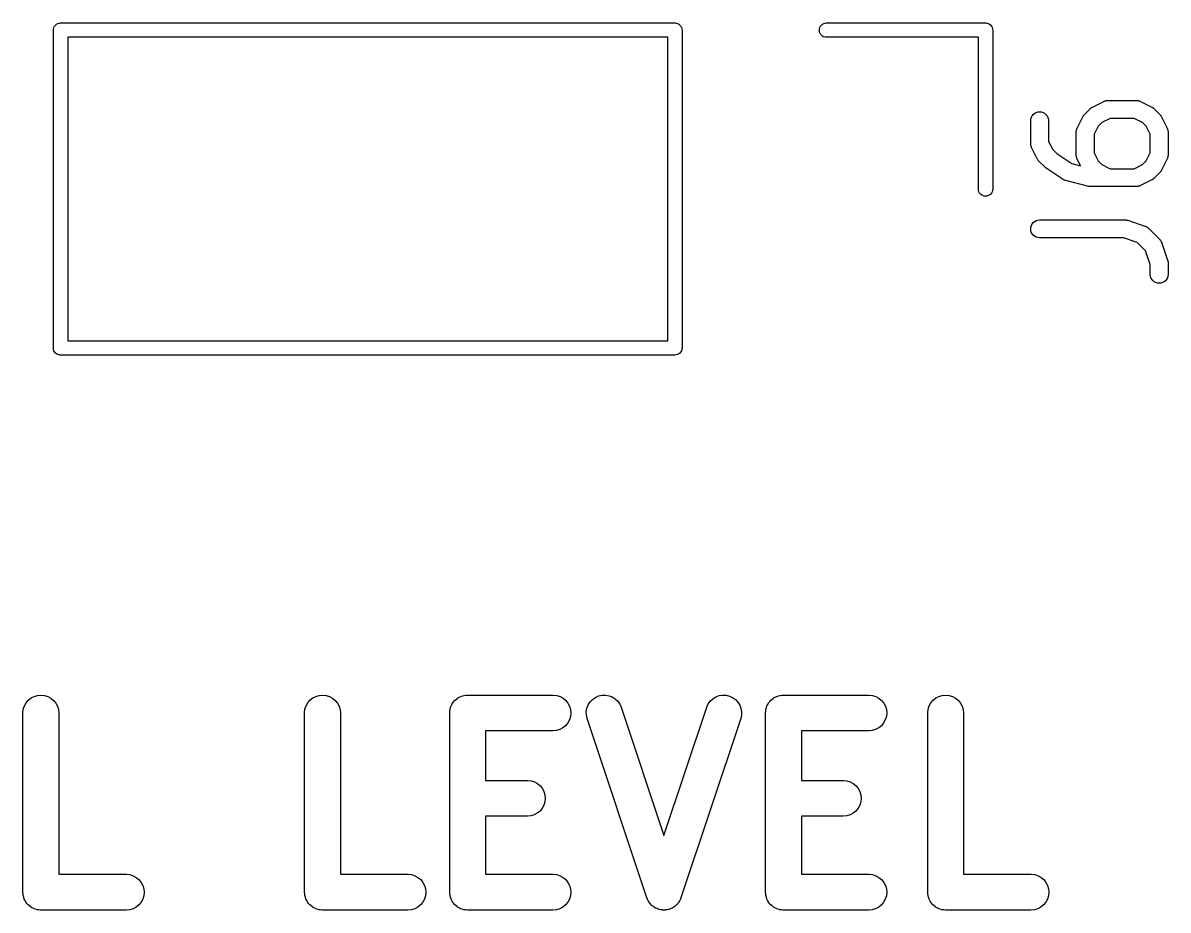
# Model space of a CAD drawing. Extents: x 0.26 to 6.88, y 0.69 to 3.68.
# Drawn here: x 0.3852 to 0.7625, y 2.6124 to 2.9047 of the extents above; entities that cross this region are included whole.
import ezdxf

# ---------------------------------------------------------------- set-up
doc = ezdxf.new("R2010")
doc.units = 0
doc.header["$MEASUREMENT"] = 0
doc.layers.add('BLACK', color=7, linetype='CONTINUOUS')

msp = doc.modelspace()

# ---------------------------------------------------------------- linework, layer by layer
at = {"layer": 'BLACK', "linetype": 'CONTINUOUS'}
for p, q in [((0.395264, 2.90236), (0.39531, 2.90283)), ((0.395276, 2.90225), (0.395264, 2.90236)), ((0.395276, 2.79775), (0.395276, 2.90225)), ((0.39531, 2.90283), (0.395445, 2.90327)), ((0.395445, 2.90327), (0.395664, 2.90368)), ((0.395664, 2.90368), (0.395959, 2.90404)), ((0.395959, 2.90404), (0.396319, 2.90434)), ((0.396319, 2.90434), (0.396729, 2.90456)), ((0.396729, 2.90456), (0.397175, 2.90469)), ((0.397175, 2.90469), (0.397522, 2.90472)), ((0.397522, 2.90472), (0.397638, 2.90474)), ((0.397638, 2.90474), (0.397754, 2.90472)), ((0.397754, 2.90472), (0.599884, 2.90472)), ((0.599884, 2.90472), (0.6, 2.90474)), ((0.6, 2.90474), (0.600116, 2.90472)), ((0.600116, 2.90472), (0.600116, 2.90472)), ((0.600116, 2.90472), (0.600463, 2.90469)), ((0.600463, 2.90469), (0.600908, 2.90456)), ((0.600908, 2.90456), (0.601319, 2.90434)), ((0.601319, 2.90434), (0.601678, 2.90404)), ((0.601678, 2.90404), (0.601974, 2.90368)), ((0.601974, 2.90368), (0.602193, 2.90327)), ((0.602193, 2.90327), (0.602328, 2.90283)), ((0.602328, 2.90283), (0.602374, 2.90236)), ((0.602374, 2.90236), (0.602362, 2.90225)), ((0.602362, 2.90225), (0.602362, 2.79775)), ((0.647626, 2.90236), (0.647672, 2.90283)), ((0.647672, 2.9019), (0.647626, 2.90236)), ((0.647672, 2.90283), (0.647807, 2.90327)), ((0.647807, 2.90145), (0.647672, 2.9019)), ((0.647807, 2.90327), (0.648026, 2.90368)), ((0.648026, 2.90104), (0.647807, 2.90145)), ((0.648026, 2.90368), (0.648322, 2.90404)), ((0.648322, 2.90404), (0.648681, 2.90434)), ((0.648681, 2.90434), (0.649092, 2.90456)), ((0.649092, 2.90456), (0.649537, 2.90469)), ((0.649537, 2.90469), (0.649884, 2.90472)), ((0.649884, 2.90472), (0.702246, 2.90472)), ((0.702246, 2.90472), (0.702362, 2.90474)), ((0.702362, 2.90474), (0.702478, 2.90472)), ((0.702478, 2.90472), (0.702478, 2.90472)), ((0.702478, 2.90472), (0.702825, 2.90469)), ((0.702825, 2.90469), (0.703271, 2.90456)), ((0.703271, 2.90456), (0.703681, 2.90434)), ((0.703681, 2.90434), (0.704041, 2.90404)), ((0.704041, 2.90404), (0.704336, 2.90368)), ((0.704336, 2.90368), (0.704555, 2.90327)), ((0.704555, 2.90327), (0.70469, 2.90283)), ((0.70469, 2.90283), (0.704736, 2.90236)), ((0.704736, 2.90236), (0.704724, 2.90225)), ((0.704724, 2.90225), (0.704724, 2.84988)), ((0.4, 2.9), (0.4, 2.8)), ((0.597638, 2.9), (0.4, 2.9)), ((0.597638, 2.8), (0.597638, 2.9)), ((0.648322, 2.90068), (0.648026, 2.90104)), ((0.648681, 2.90039), (0.648322, 2.90068)), ((0.649092, 2.90017), (0.648681, 2.90039)), ((0.649537, 2.90003), (0.649092, 2.90017)), ((0.649884, 2.9), (0.649537, 2.90003)), ((0.7, 2.9), (0.649884, 2.9)), ((0.7, 2.84988), (0.7, 2.9)), ((0.7376, 2.87701), (0.741349, 2.87889)), ((0.741349, 2.87889), (0.741386, 2.87891)), ((0.741386, 2.87891), (0.741468, 2.87894)), ((0.741468, 2.87894), (0.741544, 2.87898)), ((0.741544, 2.87898), (0.741738, 2.87904)), ((0.741738, 2.87904), (0.741927, 2.8791)), ((0.741927, 2.8791), (0.742013, 2.87912)), ((0.742013, 2.87912), (0.742096, 2.87914)), ((0.742096, 2.87914), (0.742297, 2.87916)), ((0.742297, 2.87916), (0.742496, 2.87919)), ((0.742496, 2.87919), (0.742583, 2.87919)), ((0.742583, 2.87919), (0.74267, 2.8792)), ((0.74267, 2.8792), (0.752043, 2.8792)), ((0.752043, 2.8792), (0.752085, 2.8792)), ((0.752085, 2.8792), (0.752171, 2.87919)), ((0.752171, 2.87919), (0.752258, 2.87919)), ((0.752258, 2.87919), (0.752457, 2.87916)), ((0.752457, 2.87916), (0.752657, 2.87913)), ((0.752657, 2.87913), (0.75274, 2.87911)), ((0.75274, 2.87911), (0.752826, 2.87909)), ((0.752826, 2.87909), (0.753015, 2.87902)), ((0.753015, 2.87902), (0.753207, 2.87896)), ((0.753207, 2.87896), (0.753283, 2.87892)), ((0.753283, 2.87892), (0.753364, 2.87889)), ((0.753364, 2.87889), (0.757114, 2.87701)), ((0.718106, 2.87461), (0.718556, 2.87497)), ((0.718556, 2.87497), (0.719066, 2.87523)), ((0.719066, 2.87523), (0.719619, 2.8754)), ((0.719619, 2.8754), (0.720193, 2.87545)), ((0.720193, 2.87545), (0.720766, 2.87539)), ((0.720766, 2.87539), (0.721317, 2.87522)), ((0.721317, 2.87522), (0.721824, 2.87495)), ((0.721824, 2.87495), (0.722268, 2.87458)), ((0.734957, 2.87459), (0.736832, 2.87646)), ((0.736832, 2.87646), (0.736862, 2.87649)), ((0.736862, 2.87649), (0.736991, 2.87659)), ((0.736991, 2.87659), (0.737112, 2.87671)), ((0.737112, 2.87671), (0.737216, 2.87677)), ((0.737216, 2.87677), (0.737312, 2.87685)), ((0.737312, 2.87685), (0.737459, 2.87692)), ((0.737459, 2.87692), (0.7376, 2.87701)), ((0.757114, 2.87701), (0.75715, 2.87699)), ((0.75715, 2.87699), (0.75729, 2.8769)), ((0.75729, 2.8769), (0.757436, 2.87683)), ((0.757436, 2.87683), (0.757531, 2.87675)), ((0.757531, 2.87675), (0.757634, 2.87668)), ((0.757634, 2.87668), (0.757753, 2.87657)), ((0.757753, 2.87657), (0.757881, 2.87646)), ((0.757881, 2.87646), (0.759756, 2.87459)), ((0.71722, 2.87254), (0.717284, 2.87311)), ((0.71722, 2.8725), (0.71722, 2.87254)), ((0.71722, 2.865), (0.71722, 2.8725)), ((0.717284, 2.87311), (0.717458, 2.87366)), ((0.717458, 2.87366), (0.717736, 2.87417)), ((0.717736, 2.87417), (0.718106, 2.87461)), ((0.722268, 2.87458), (0.722632, 2.87413)), ((0.722632, 2.87413), (0.722902, 2.87362)), ((0.722902, 2.87362), (0.723069, 2.87307)), ((0.723069, 2.87307), (0.723125, 2.8725)), ((0.723125, 2.8725), (0.723125, 2.8657)), ((0.73253, 2.87007), (0.734404, 2.87382)), ((0.734404, 2.87382), (0.734423, 2.87385)), ((0.734423, 2.87385), (0.734513, 2.87399)), ((0.734513, 2.87399), (0.734592, 2.87414)), ((0.734592, 2.87414), (0.73467, 2.87423)), ((0.73467, 2.87423), (0.734737, 2.87434)), ((0.734737, 2.87434), (0.734852, 2.87446)), ((0.734852, 2.87446), (0.734957, 2.87459)), ((0.740669, 2.87195), (0.739472, 2.87075)), ((0.743367, 2.87329), (0.740669, 2.87195)), ((0.751346, 2.87329), (0.743367, 2.87329)), ((0.754044, 2.87195), (0.751346, 2.87329)), ((0.755241, 2.87075), (0.754044, 2.87195)), ((0.759756, 2.87459), (0.759785, 2.87456)), ((0.759785, 2.87456), (0.759888, 2.87443)), ((0.759888, 2.87443), (0.760002, 2.87431)), ((0.760002, 2.87431), (0.760068, 2.8742)), ((0.760068, 2.8742), (0.760144, 2.87411)), ((0.760144, 2.87411), (0.76022, 2.87396)), ((0.76022, 2.87396), (0.760309, 2.87382)), ((0.760309, 2.87382), (0.762184, 2.87007)), ((0.732218, 2.86879), (0.732228, 2.86888)), ((0.732218, 2.86875), (0.732218, 2.86879)), ((0.732218, 2.86125), (0.732218, 2.86875)), ((0.732226, 2.86896), (0.73226, 2.86916)), ((0.732228, 2.86888), (0.732226, 2.86896)), ((0.73226, 2.86916), (0.732282, 2.86936)), ((0.732282, 2.86936), (0.732309, 2.86944)), ((0.732309, 2.86944), (0.732323, 2.86953)), ((0.732323, 2.86953), (0.732396, 2.86972)), ((0.732396, 2.86972), (0.732457, 2.86991)), ((0.732457, 2.86991), (0.732498, 2.86999)), ((0.732498, 2.86999), (0.73253, 2.87007)), ((0.739472, 2.87075), (0.738123, 2.86805)), ((0.738123, 2.86805), (0.738123, 2.86195)), ((0.75659, 2.86805), (0.755241, 2.87075)), ((0.75659, 2.86195), (0.75659, 2.86805)), ((0.762184, 2.87007), (0.762202, 2.87003)), ((0.762202, 2.87003), (0.762232, 2.86995)), ((0.762232, 2.86995), (0.762272, 2.86987)), ((0.762272, 2.86987), (0.762331, 2.86968)), ((0.762331, 2.86968), (0.7624, 2.86949)), ((0.7624, 2.86949), (0.762414, 2.8694)), ((0.762414, 2.8694), (0.762439, 2.86932)), ((0.762439, 2.86932), (0.762459, 2.86912)), ((0.762459, 2.86912), (0.76249, 2.86892)), ((0.76249, 2.86892), (0.762487, 2.86883)), ((0.762487, 2.86883), (0.762495, 2.86875)), ((0.762495, 2.86875), (0.762495, 2.86125)), ((0.717228, 2.86491), (0.71722, 2.865)), ((0.717225, 2.86482), (0.717228, 2.86491)), ((0.717256, 2.86463), (0.717225, 2.86482)), ((0.717276, 2.86442), (0.717256, 2.86463)), ((0.717301, 2.86434), (0.717276, 2.86442)), ((0.717315, 2.86426), (0.717301, 2.86434)), ((0.717384, 2.86407), (0.717315, 2.86426)), ((0.717442, 2.86387), (0.717384, 2.86407)), ((0.717483, 2.8638), (0.717442, 2.86387)), ((0.717513, 2.86371), (0.717483, 2.8638)), ((0.717531, 2.86368), (0.717513, 2.86371)), ((0.719406, 2.85993), (0.717531, 2.86368)), ((0.723125, 2.8657), (0.724474, 2.863)), ((0.719495, 2.85979), (0.719406, 2.85993)), ((0.724474, 2.863), (0.725803, 2.86167)), ((0.725803, 2.86167), (0.730759, 2.85836)), ((0.732226, 2.86116), (0.732218, 2.86125)), ((0.732223, 2.86108), (0.732226, 2.86116)), ((0.732254, 2.86088), (0.732223, 2.86108)), ((0.732274, 2.86068), (0.732254, 2.86088)), ((0.732299, 2.86059), (0.732274, 2.86068)), ((0.732313, 2.86051), (0.732299, 2.86059)), ((0.732382, 2.86032), (0.732313, 2.86051)), ((0.732441, 2.86012), (0.732382, 2.86032)), ((0.732481, 2.86005), (0.732441, 2.86012)), ((0.732511, 2.85997), (0.732481, 2.86005)), ((0.73253, 2.85993), (0.732511, 2.85997)), ((0.733676, 2.85764), (0.73253, 2.85993)), ((0.738123, 2.86195), (0.739472, 2.85925)), ((0.755241, 2.85925), (0.75659, 2.86195)), ((0.762184, 2.85993), (0.760309, 2.85618)), ((0.762215, 2.86001), (0.762184, 2.85993)), ((0.762256, 2.86009), (0.762215, 2.86001)), ((0.762317, 2.86028), (0.762256, 2.86009)), ((0.76239, 2.86047), (0.762317, 2.86028)), ((0.762405, 2.86055), (0.76239, 2.86047)), ((0.762431, 2.86063), (0.762405, 2.86055)), ((0.762453, 2.86084), (0.762431, 2.86063)), ((0.762487, 2.86103), (0.762453, 2.86084)), ((0.762495, 2.86121), (0.762485, 2.86112)), ((0.762485, 2.86112), (0.762487, 2.86103)), ((0.762495, 2.86125), (0.762495, 2.86121)), ((0.719571, 2.85964), (0.719495, 2.85979)), ((0.719648, 2.85954), (0.719571, 2.85964)), ((0.719713, 2.85944), (0.719648, 2.85954)), ((0.719827, 2.85932), (0.719713, 2.85944)), ((0.71993, 2.85919), (0.719827, 2.85932)), ((0.719959, 2.85916), (0.71993, 2.85919)), ((0.721834, 2.85729), (0.719959, 2.85916)), ((0.722042, 2.85712), (0.721834, 2.85729)), ((0.72225, 2.85694), (0.722042, 2.85712)), ((0.722279, 2.85692), (0.72225, 2.85694)), ((0.72228, 2.85692), (0.722279, 2.85692)), ((0.722279, 2.85692), (0.722279, 2.85692)), ((0.722284, 2.85692), (0.72228, 2.85692)), ((0.727908, 2.85317), (0.722284, 2.85692)), ((0.730759, 2.85836), (0.733676, 2.85764)), ((0.739472, 2.85925), (0.740669, 2.85805)), ((0.740669, 2.85805), (0.743367, 2.8567)), ((0.743367, 2.8567), (0.751346, 2.8567)), ((0.751346, 2.8567), (0.754044, 2.85805)), ((0.754044, 2.85805), (0.755241, 2.85925)), ((0.76029, 2.85614), (0.7602, 2.856)), ((0.760309, 2.85618), (0.76029, 2.85614)), ((0.728082, 2.85307), (0.727908, 2.85317)), ((0.72825, 2.85297), (0.728082, 2.85307)), ((0.728336, 2.85294), (0.72825, 2.85297)), ((0.728417, 2.8529), (0.728336, 2.85294)), ((0.728606, 2.85284), (0.728417, 2.8529)), ((0.72879, 2.85277), (0.728606, 2.85284)), ((0.72883, 2.85276), (0.72879, 2.85277)), ((0.736329, 2.85088), (0.72883, 2.85276)), ((0.757114, 2.85298), (0.753364, 2.85111)), ((0.757254, 2.85307), (0.757114, 2.85298)), ((0.757401, 2.85315), (0.757254, 2.85307)), ((0.757497, 2.85322), (0.757401, 2.85315)), ((0.757601, 2.85329), (0.757497, 2.85322)), ((0.757722, 2.8534), (0.757601, 2.85329)), ((0.757852, 2.85351), (0.757722, 2.8534)), ((0.757881, 2.85354), (0.757852, 2.85351)), ((0.759756, 2.85541), (0.757881, 2.85354)), ((0.759861, 2.85554), (0.759756, 2.85541)), ((0.759977, 2.85566), (0.759861, 2.85554)), ((0.760043, 2.85576), (0.759977, 2.85566)), ((0.760121, 2.85586), (0.760043, 2.85576)), ((0.7602, 2.856), (0.760121, 2.85586)), ((0.700034, 2.84954), (0.7, 2.84988)), ((0.700169, 2.84909), (0.700034, 2.84954)), ((0.700389, 2.84868), (0.700169, 2.84909)), ((0.700684, 2.84832), (0.700389, 2.84868)), ((0.704336, 2.84868), (0.704041, 2.84832)), ((0.704555, 2.84909), (0.704336, 2.84868)), ((0.70469, 2.84954), (0.704555, 2.84909)), ((0.704724, 2.84988), (0.70469, 2.84954)), ((0.736381, 2.85088), (0.736329, 2.85088)), ((0.736431, 2.85086), (0.736381, 2.85088)), ((0.736665, 2.85084), (0.736431, 2.85086)), ((0.736899, 2.8508), (0.736665, 2.85084)), ((0.736952, 2.8508), (0.736899, 2.8508)), ((0.737004, 2.8508), (0.736952, 2.8508)), ((0.737045, 2.8508), (0.737004, 2.8508)), ((0.752043, 2.8508), (0.737045, 2.8508)), ((0.75213, 2.85081), (0.752043, 2.8508)), ((0.752217, 2.8508), (0.75213, 2.85081)), ((0.752416, 2.85083), (0.752217, 2.8508)), ((0.752617, 2.85085), (0.752416, 2.85083)), ((0.7527, 2.85088), (0.752617, 2.85085)), ((0.752786, 2.85089), (0.7527, 2.85088)), ((0.752975, 2.85096), (0.752786, 2.85089)), ((0.753169, 2.85102), (0.752975, 2.85096)), ((0.753245, 2.85106), (0.753169, 2.85102)), ((0.753327, 2.85109), (0.753245, 2.85106)), ((0.753364, 2.85111), (0.753327, 2.85109)), ((0.701044, 2.84803), (0.700684, 2.84832)), ((0.701454, 2.84781), (0.701044, 2.84803)), ((0.701899, 2.84767), (0.701454, 2.84781)), ((0.702362, 2.84763), (0.701899, 2.84767)), ((0.702825, 2.84767), (0.702362, 2.84763)), ((0.703271, 2.84781), (0.702825, 2.84767)), ((0.703681, 2.84803), (0.703271, 2.84781)), ((0.704041, 2.84832), (0.703681, 2.84803)), ((0.71722, 2.8369), (0.71728, 2.83747)), ((0.71728, 2.83747), (0.71745, 2.83802)), ((0.71745, 2.83802), (0.717724, 2.83853)), ((0.717724, 2.83853), (0.718092, 2.83897)), ((0.718092, 2.83897), (0.718538, 2.83934)), ((0.718538, 2.83934), (0.719047, 2.83961)), ((0.719047, 2.83961), (0.719599, 2.83977)), ((0.719599, 2.83977), (0.720172, 2.83983)), ((0.720172, 2.83983), (0.748294, 2.83983)), ((0.748294, 2.83983), (0.748335, 2.83983)), ((0.748335, 2.83983), (0.7485, 2.83981)), ((0.7485, 2.83981), (0.748666, 2.83981)), ((0.748666, 2.83981), (0.748786, 2.83978)), ((0.748786, 2.83978), (0.748908, 2.83976)), ((0.748908, 2.83976), (0.749066, 2.83971)), ((0.749066, 2.83971), (0.749228, 2.83968)), ((0.749228, 2.83968), (0.754852, 2.8378)), ((0.754852, 2.8378), (0.754891, 2.83779)), ((0.754891, 2.83779), (0.75497, 2.83775)), ((0.75497, 2.83775), (0.755053, 2.83773)), ((0.755053, 2.83773), (0.755231, 2.83763)), ((0.755231, 2.83763), (0.755414, 2.83755)), ((0.755414, 2.83755), (0.755484, 2.8375)), ((0.755484, 2.8375), (0.755561, 2.83746)), ((0.755561, 2.83746), (0.755717, 2.83733)), ((0.755717, 2.83733), (0.75588, 2.83721)), ((0.75588, 2.83721), (0.755939, 2.83715)), ((0.717272, 2.83632), (0.71722, 2.8369)), ((0.717435, 2.83577), (0.717272, 2.83632)), ((0.717702, 2.83526), (0.717435, 2.83577)), ((0.718063, 2.83481), (0.717702, 2.83526)), ((0.718504, 2.83444), (0.718063, 2.83481)), ((0.719009, 2.83416), (0.718504, 2.83444)), ((0.719559, 2.83399), (0.719009, 2.83416)), ((0.720131, 2.83392), (0.719559, 2.83399)), ((0.720172, 2.83392), (0.720131, 2.83392)), ((0.747815, 2.83392), (0.720172, 2.83392)), ((0.752323, 2.83242), (0.747815, 2.83392)), ((0.755939, 2.83715), (0.756006, 2.83709)), ((0.756006, 2.83709), (0.759756, 2.83334)), ((0.755087, 2.82966), (0.752323, 2.83242)), ((0.75659, 2.82515), (0.755087, 2.82966)), ((0.759756, 2.83334), (0.759785, 2.83331)), ((0.759785, 2.83331), (0.759839, 2.83324)), ((0.759839, 2.83324), (0.759902, 2.83318)), ((0.759902, 2.83318), (0.760018, 2.83302)), ((0.760018, 2.83302), (0.760144, 2.83286)), ((0.760144, 2.83286), (0.760184, 2.83278)), ((0.760184, 2.83278), (0.760234, 2.83271)), ((0.760234, 2.83271), (0.760317, 2.83253)), ((0.760317, 2.83253), (0.760409, 2.83235)), ((0.760409, 2.83235), (0.760434, 2.83227)), ((0.760434, 2.83227), (0.760469, 2.83219)), ((0.760469, 2.83219), (0.762344, 2.82656)), ((0.762344, 2.82656), (0.762357, 2.82652)), ((0.762357, 2.82652), (0.762391, 2.82636)), ((0.762391, 2.82636), (0.762439, 2.8262)), ((0.762439, 2.8262), (0.762451, 2.82608)), ((0.762451, 2.82608), (0.762477, 2.82596)), ((0.762477, 2.82596), (0.762479, 2.82579)), ((0.75659, 2.82188), (0.75659, 2.82515)), ((0.762479, 2.82579), (0.762495, 2.82563)), ((0.762495, 2.82563), (0.762495, 2.82188)), ((0.756646, 2.8213), (0.75659, 2.82188)), ((0.756813, 2.82075), (0.756646, 2.8213)), ((0.757083, 2.82024), (0.756813, 2.82075)), ((0.757447, 2.8198), (0.757083, 2.82024)), ((0.757891, 2.81943), (0.757447, 2.8198)), ((0.758398, 2.81916), (0.757891, 2.81943)), ((0.758949, 2.81899), (0.758398, 2.81916)), ((0.759522, 2.81893), (0.758949, 2.81899)), ((0.760096, 2.81898), (0.759522, 2.81893)), ((0.760649, 2.81914), (0.760096, 2.81898)), ((0.761159, 2.81941), (0.760649, 2.81914)), ((0.761608, 2.81977), (0.761159, 2.81941)), ((0.761979, 2.82021), (0.761608, 2.81977)), ((0.762256, 2.82072), (0.761979, 2.82021)), ((0.762431, 2.82126), (0.762256, 2.82072)), ((0.762495, 2.82184), (0.762431, 2.82126)), ((0.762495, 2.82188), (0.762495, 2.82184)), ((0.4, 2.8), (0.597638, 2.8)), ((0.395264, 2.79764), (0.395276, 2.79775)), ((0.39531, 2.79717), (0.395264, 2.79764)), ((0.395445, 2.79673), (0.39531, 2.79717)), ((0.395664, 2.79632), (0.395445, 2.79673)), ((0.395959, 2.79596), (0.395664, 2.79632)), ((0.396319, 2.79566), (0.395959, 2.79596)), ((0.601678, 2.79596), (0.601319, 2.79566)), ((0.601974, 2.79632), (0.601678, 2.79596)), ((0.602193, 2.79673), (0.601974, 2.79632)), ((0.602328, 2.79717), (0.602193, 2.79673)), ((0.602362, 2.79752), (0.602328, 2.79717)), ((0.602362, 2.79775), (0.602374, 2.79764)), ((0.602374, 2.79764), (0.602362, 2.79752)), ((0.602362, 2.79752), (0.602362, 2.79752)), ((0.396729, 2.79544), (0.396319, 2.79566)), ((0.397175, 2.79531), (0.396729, 2.79544)), ((0.397522, 2.79528), (0.397175, 2.79531)), ((0.397638, 2.79526), (0.397522, 2.79528)), ((0.397522, 2.79528), (0.397522, 2.79528)), ((0.397754, 2.79528), (0.397638, 2.79526)), ((0.599884, 2.79528), (0.397754, 2.79528)), ((0.6, 2.79526), (0.599884, 2.79528)), ((0.600463, 2.79531), (0.6, 2.79526)), ((0.600908, 2.79544), (0.600463, 2.79531)), ((0.601319, 2.79566), (0.600908, 2.79544)), ((0.38788, 2.68228), (0.388901, 2.68282)), ((0.388901, 2.68282), (0.390007, 2.68314)), ((0.390007, 2.68314), (0.391155, 2.68325)), ((0.391155, 2.68325), (0.392301, 2.68312)), ((0.392301, 2.68312), (0.393402, 2.68278)), ((0.393402, 2.68278), (0.394416, 2.68224)), ((0.480681, 2.68228), (0.481702, 2.68282)), ((0.481702, 2.68282), (0.482808, 2.68314)), ((0.482808, 2.68314), (0.483956, 2.68325)), ((0.483956, 2.68325), (0.485102, 2.68312)), ((0.485102, 2.68312), (0.486203, 2.68278)), ((0.486203, 2.68278), (0.487217, 2.68224)), ((0.528487, 2.68228), (0.52898, 2.68254)), ((0.52898, 2.68254), (0.529471, 2.6828)), ((0.529471, 2.6828), (0.52949, 2.68281)), ((0.52949, 2.68281), (0.529509, 2.68282)), ((0.529509, 2.68282), (0.530043, 2.68297)), ((0.530043, 2.68297), (0.530574, 2.68313)), ((0.530574, 2.68313), (0.530595, 2.68313)), ((0.530595, 2.68313), (0.530614, 2.68314)), ((0.530614, 2.68314), (0.531168, 2.68319)), ((0.531168, 2.68319), (0.531721, 2.68325)), ((0.531721, 2.68325), (0.559843, 2.68325)), ((0.559843, 2.68325), (0.559925, 2.68324)), ((0.559925, 2.68324), (0.56107, 2.68312)), ((0.56107, 2.68312), (0.562169, 2.68277)), ((0.562169, 2.68277), (0.563179, 2.68221)), ((0.573831, 2.68249), (0.574887, 2.68296)), ((0.574887, 2.68296), (0.576013, 2.6832)), ((0.576013, 2.6832), (0.577165, 2.68323)), ((0.577165, 2.68323), (0.5783, 2.68303)), ((0.5783, 2.68303), (0.579375, 2.68261)), ((0.579375, 2.68261), (0.580348, 2.682)), ((0.612518, 2.68205), (0.6135, 2.68265)), ((0.6135, 2.68265), (0.61458, 2.68305)), ((0.61458, 2.68305), (0.615718, 2.68323)), ((0.615718, 2.68323), (0.61687, 2.68319)), ((0.61687, 2.68319), (0.617992, 2.68293)), ((0.617992, 2.68293), (0.619041, 2.68245)), ((0.632537, 2.68228), (0.63303, 2.68254)), ((0.63303, 2.68254), (0.63352, 2.6828)), ((0.63352, 2.6828), (0.63354, 2.68281)), ((0.63354, 2.68281), (0.633558, 2.68282)), ((0.633558, 2.68282), (0.634092, 2.68297)), ((0.634092, 2.68297), (0.634623, 2.68313)), ((0.634623, 2.68313), (0.634644, 2.68313)), ((0.634644, 2.68313), (0.634664, 2.68314)), ((0.634664, 2.68314), (0.635217, 2.68319)), ((0.635217, 2.68319), (0.635771, 2.68325)), ((0.635771, 2.68325), (0.663892, 2.68325)), ((0.663892, 2.68325), (0.663974, 2.68324)), ((0.663974, 2.68324), (0.66512, 2.68312)), ((0.66512, 2.68312), (0.666218, 2.68277)), ((0.666218, 2.68277), (0.667228, 2.68221)), ((0.685968, 2.68228), (0.686989, 2.68282)), ((0.686989, 2.68282), (0.688095, 2.68314)), ((0.688095, 2.68314), (0.689243, 2.68325)), ((0.689243, 2.68325), (0.690389, 2.68312)), ((0.690389, 2.68312), (0.69149, 2.68278)), ((0.69149, 2.68278), (0.692504, 2.68224)), ((0.385337, 2.67857), (0.385686, 2.67967)), ((0.385686, 2.67967), (0.386241, 2.68068)), ((0.386241, 2.68068), (0.386982, 2.68156)), ((0.386982, 2.68156), (0.38788, 2.68228)), ((0.394416, 2.68224), (0.395304, 2.6815)), ((0.395304, 2.6815), (0.396032, 2.68061)), ((0.396032, 2.68061), (0.396574, 2.67959)), ((0.396574, 2.67959), (0.396907, 2.67849)), ((0.478138, 2.67857), (0.478487, 2.67967)), ((0.478487, 2.67967), (0.479042, 2.68068)), ((0.479042, 2.68068), (0.479783, 2.68156)), ((0.479783, 2.68156), (0.480681, 2.68228)), ((0.487217, 2.68224), (0.488105, 2.6815)), ((0.488105, 2.6815), (0.488833, 2.68061)), ((0.488833, 2.68061), (0.489374, 2.67959)), ((0.489374, 2.67959), (0.489708, 2.67849)), ((0.525945, 2.67857), (0.526113, 2.6791)), ((0.526113, 2.6791), (0.526277, 2.67963)), ((0.526277, 2.67963), (0.526287, 2.67965)), ((0.526287, 2.67965), (0.526293, 2.67967)), ((0.526293, 2.67967), (0.52656, 2.68015)), ((0.52656, 2.68015), (0.526825, 2.68064)), ((0.526825, 2.68064), (0.526838, 2.68066)), ((0.526838, 2.68066), (0.526848, 2.68068)), ((0.526848, 2.68068), (0.527205, 2.6811)), ((0.527205, 2.6811), (0.52756, 2.68153)), ((0.52756, 2.68153), (0.527576, 2.68154)), ((0.527576, 2.68154), (0.527589, 2.68156)), ((0.527589, 2.68156), (0.528023, 2.68191)), ((0.528023, 2.68191), (0.528453, 2.68226)), ((0.528453, 2.68226), (0.528471, 2.68227)), ((0.528471, 2.68227), (0.528487, 2.68228)), ((0.563179, 2.68221), (0.564062, 2.68147)), ((0.564062, 2.68147), (0.564784, 2.68057)), ((0.564784, 2.68057), (0.565318, 2.67955)), ((0.565318, 2.67955), (0.565643, 2.67845)), ((0.57083, 2.67783), (0.571038, 2.67896)), ((0.571038, 2.67896), (0.571461, 2.68004)), ((0.571461, 2.68004), (0.572085, 2.68101)), ((0.572085, 2.68101), (0.572885, 2.68183)), ((0.572885, 2.68183), (0.573831, 2.68249)), ((0.580348, 2.682), (0.581183, 2.6812)), ((0.581183, 2.6812), (0.581848, 2.68026)), ((0.581848, 2.68026), (0.582318, 2.67921)), ((0.582318, 2.67921), (0.5964, 2.63696)), ((0.5964, 2.63696), (0.610483, 2.67921)), ((0.610483, 2.67921), (0.61051, 2.67929)), ((0.61051, 2.67929), (0.610994, 2.68033)), ((0.610994, 2.68033), (0.611672, 2.68126)), ((0.611672, 2.68126), (0.612518, 2.68205)), ((0.619041, 2.68245), (0.619978, 2.68178)), ((0.619978, 2.68178), (0.620767, 2.68094)), ((0.620767, 2.68094), (0.621377, 2.67996)), ((0.621377, 2.67996), (0.621785, 2.67888)), ((0.621785, 2.67888), (0.621977, 2.67775)), ((0.629994, 2.67857), (0.630162, 2.6791)), ((0.630162, 2.6791), (0.630326, 2.67963)), ((0.630326, 2.67963), (0.630336, 2.67965)), ((0.630336, 2.67965), (0.630343, 2.67967)), ((0.630343, 2.67967), (0.63061, 2.68015)), ((0.63061, 2.68015), (0.630875, 2.68064)), ((0.630875, 2.68064), (0.630888, 2.68066)), ((0.630888, 2.68066), (0.630898, 2.68068)), ((0.630898, 2.68068), (0.631255, 2.6811)), ((0.631255, 2.6811), (0.631609, 2.68153)), ((0.631609, 2.68153), (0.631625, 2.68154)), ((0.631625, 2.68154), (0.631639, 2.68156)), ((0.631639, 2.68156), (0.632072, 2.68191)), ((0.632072, 2.68191), (0.632502, 2.68226)), ((0.632502, 2.68226), (0.632521, 2.68227)), ((0.632521, 2.68227), (0.632537, 2.68228)), ((0.667228, 2.68221), (0.668111, 2.68147)), ((0.668111, 2.68147), (0.668834, 2.68057)), ((0.668834, 2.68057), (0.669368, 2.67955)), ((0.669368, 2.67955), (0.669693, 2.67845)), ((0.683425, 2.67857), (0.683773, 2.67967)), ((0.683773, 2.67967), (0.684329, 2.68068)), ((0.684329, 2.68068), (0.685069, 2.68156)), ((0.685069, 2.68156), (0.685968, 2.68228)), ((0.692504, 2.68224), (0.693392, 2.6815)), ((0.693392, 2.6815), (0.69412, 2.68061)), ((0.69412, 2.68061), (0.694661, 2.67959)), ((0.694661, 2.67959), (0.694994, 2.67849)), ((0.385208, 2.67734), (0.385209, 2.67742)), ((0.385208, 2.61828), (0.385208, 2.67734)), ((0.385209, 2.67742), (0.385337, 2.67857)), ((0.396907, 2.67849), (0.397019, 2.67734)), ((0.397019, 2.67734), (0.397019, 2.62419)), ((0.478009, 2.67734), (0.47801, 2.67742)), ((0.478009, 2.61828), (0.478009, 2.67734)), ((0.47801, 2.67742), (0.478138, 2.67857)), ((0.489708, 2.67849), (0.48982, 2.67734)), ((0.48982, 2.67734), (0.48982, 2.62419)), ((0.525816, 2.67742), (0.525878, 2.67797)), ((0.525816, 2.67738), (0.525816, 2.67742)), ((0.525816, 2.67734), (0.525816, 2.67738)), ((0.525816, 2.67738), (0.525816, 2.67738)), ((0.525816, 2.67738), (0.525816, 2.67738)), ((0.525816, 2.61828), (0.525816, 2.67734)), ((0.525878, 2.67797), (0.525936, 2.67853)), ((0.525936, 2.67853), (0.525942, 2.67855)), ((0.525942, 2.67855), (0.525945, 2.67857)), ((0.565287, 2.67505), (0.564738, 2.67404)), ((0.565627, 2.67615), (0.565287, 2.67505)), ((0.565748, 2.6773), (0.565627, 2.67615)), ((0.565643, 2.67845), (0.565748, 2.6773)), ((0.570847, 2.67668), (0.57083, 2.67783)), ((0.571087, 2.67555), (0.570847, 2.67668)), ((0.571113, 2.67547), (0.571087, 2.67555)), ((0.590798, 2.61642), (0.571113, 2.67547)), ((0.621688, 2.67547), (0.602003, 2.61642)), ((0.621944, 2.6766), (0.621688, 2.67547)), ((0.621977, 2.67775), (0.621944, 2.6766)), ((0.629865, 2.67738), (0.629866, 2.67742)), ((0.629865, 2.67734), (0.629865, 2.67738)), ((0.629865, 2.67738), (0.629865, 2.67738)), ((0.629865, 2.67738), (0.629865, 2.67738)), ((0.629865, 2.61828), (0.629865, 2.67734)), ((0.629866, 2.67742), (0.629928, 2.67797)), ((0.629928, 2.67797), (0.629986, 2.67853)), ((0.629986, 2.67853), (0.629992, 2.67855)), ((0.629992, 2.67855), (0.629994, 2.67857)), ((0.669336, 2.67505), (0.668788, 2.67404)), ((0.669677, 2.67615), (0.669336, 2.67505)), ((0.669797, 2.6773), (0.669677, 2.67615)), ((0.669693, 2.67845), (0.669797, 2.6773)), ((0.683296, 2.67742), (0.683425, 2.67857)), ((0.683296, 2.67734), (0.683296, 2.67742)), ((0.683296, 2.61828), (0.683296, 2.67734)), ((0.694994, 2.67849), (0.695107, 2.67734)), ((0.695107, 2.67734), (0.695107, 2.62419)), ((0.559843, 2.67143), (0.537627, 2.67143)), ((0.537627, 2.67143), (0.537627, 2.65512)), ((0.56099, 2.67155), (0.559843, 2.67143)), ((0.562093, 2.67188), (0.56099, 2.67155)), ((0.563111, 2.67242), (0.562093, 2.67188)), ((0.564004, 2.67315), (0.563111, 2.67242)), ((0.564738, 2.67404), (0.564004, 2.67315)), ((0.663892, 2.67143), (0.641676, 2.67143)), ((0.641676, 2.67143), (0.641676, 2.65512)), ((0.665039, 2.67155), (0.663892, 2.67143)), ((0.666142, 2.67188), (0.665039, 2.67155)), ((0.66716, 2.67242), (0.666142, 2.67188)), ((0.668053, 2.67315), (0.66716, 2.67242)), ((0.668788, 2.67404), (0.668053, 2.67315)), ((0.537627, 2.65512), (0.551406, 2.65512)), ((0.551406, 2.65512), (0.551489, 2.65512)), ((0.551489, 2.65512), (0.552634, 2.65499)), ((0.552634, 2.65499), (0.553732, 2.65465)), ((0.553732, 2.65465), (0.554742, 2.65409)), ((0.554742, 2.65409), (0.555625, 2.65335)), ((0.555625, 2.65335), (0.556348, 2.65245)), ((0.556348, 2.65245), (0.556882, 2.65143)), ((0.641676, 2.65512), (0.655456, 2.65512)), ((0.655456, 2.65512), (0.655538, 2.65512)), ((0.655538, 2.65512), (0.656683, 2.65499)), ((0.656683, 2.65499), (0.657782, 2.65465)), ((0.657782, 2.65465), (0.658792, 2.65409)), ((0.658792, 2.65409), (0.659675, 2.65335)), ((0.659675, 2.65335), (0.660397, 2.65245)), ((0.660397, 2.65245), (0.660931, 2.65143)), ((0.556882, 2.65143), (0.557207, 2.65032)), ((0.557311, 2.64918), (0.557191, 2.64803)), ((0.557207, 2.65032), (0.557311, 2.64918)), ((0.660931, 2.65143), (0.661256, 2.65032)), ((0.661361, 2.64918), (0.66124, 2.64803)), ((0.661256, 2.65032), (0.661361, 2.64918)), ((0.555567, 2.64503), (0.554674, 2.6443)), ((0.556302, 2.64592), (0.555567, 2.64503)), ((0.55685, 2.64693), (0.556302, 2.64592)), ((0.557191, 2.64803), (0.55685, 2.64693)), ((0.659617, 2.64503), (0.658724, 2.6443)), ((0.660351, 2.64592), (0.659617, 2.64503)), ((0.6609, 2.64693), (0.660351, 2.64592)), ((0.66124, 2.64803), (0.6609, 2.64693)), ((0.551406, 2.64331), (0.537627, 2.64331)), ((0.537627, 2.64331), (0.537627, 2.62419)), ((0.552553, 2.64343), (0.551406, 2.64331)), ((0.553656, 2.64376), (0.552553, 2.64343)), ((0.554674, 2.6443), (0.553656, 2.64376)), ((0.655456, 2.64331), (0.641676, 2.64331)), ((0.641676, 2.64331), (0.641676, 2.62419)), ((0.656603, 2.64343), (0.655456, 2.64331)), ((0.657706, 2.64376), (0.656603, 2.64343)), ((0.658724, 2.6443), (0.657706, 2.64376)), ((0.397019, 2.62419), (0.419235, 2.62419)), ((0.419235, 2.62419), (0.419318, 2.62419)), ((0.419318, 2.62419), (0.420463, 2.62406)), ((0.420463, 2.62406), (0.421561, 2.62371)), ((0.421561, 2.62371), (0.422571, 2.62316)), ((0.422571, 2.62316), (0.423454, 2.62242)), ((0.423454, 2.62242), (0.424177, 2.62152)), ((0.48982, 2.62419), (0.512036, 2.62419)), ((0.512036, 2.62419), (0.512118, 2.62419)), ((0.512118, 2.62419), (0.513264, 2.62406)), ((0.513264, 2.62406), (0.514362, 2.62371)), ((0.514362, 2.62371), (0.515372, 2.62316)), ((0.515372, 2.62316), (0.516255, 2.62242)), ((0.516255, 2.62242), (0.516978, 2.62152)), ((0.537627, 2.62419), (0.559843, 2.62419)), ((0.559843, 2.62419), (0.559925, 2.62419)), ((0.559925, 2.62419), (0.56107, 2.62406)), ((0.56107, 2.62406), (0.562169, 2.62371)), ((0.562169, 2.62371), (0.563179, 2.62316)), ((0.563179, 2.62316), (0.564062, 2.62242)), ((0.564062, 2.62242), (0.564784, 2.62152)), ((0.641676, 2.62419), (0.663892, 2.62419)), ((0.663892, 2.62419), (0.663974, 2.62419)), ((0.663974, 2.62419), (0.66512, 2.62406)), ((0.66512, 2.62406), (0.666218, 2.62371)), ((0.666218, 2.62371), (0.667228, 2.62316)), ((0.667228, 2.62316), (0.668111, 2.62242)), ((0.668111, 2.62242), (0.668834, 2.62152)), ((0.695107, 2.62419), (0.717323, 2.62419)), ((0.717323, 2.62419), (0.717405, 2.62419)), ((0.717405, 2.62419), (0.718551, 2.62406)), ((0.718551, 2.62406), (0.719649, 2.62371)), ((0.719649, 2.62371), (0.720659, 2.62316)), ((0.720659, 2.62316), (0.721542, 2.62242)), ((0.721542, 2.62242), (0.722264, 2.62152)), ((0.424177, 2.62152), (0.424711, 2.6205)), ((0.424711, 2.6205), (0.425036, 2.61939)), ((0.425036, 2.61939), (0.42514, 2.61824)), ((0.516978, 2.62152), (0.517511, 2.6205)), ((0.517511, 2.6205), (0.517837, 2.61939)), ((0.517837, 2.61939), (0.517941, 2.61824)), ((0.564784, 2.62152), (0.565318, 2.6205)), ((0.565318, 2.6205), (0.565643, 2.61939)), ((0.565643, 2.61939), (0.565748, 2.61824)), ((0.668834, 2.62152), (0.669368, 2.6205)), ((0.669368, 2.6205), (0.669693, 2.61939)), ((0.669693, 2.61939), (0.669797, 2.61824)), ((0.722264, 2.62152), (0.722798, 2.6205)), ((0.722798, 2.6205), (0.723124, 2.61939)), ((0.723124, 2.61939), (0.723228, 2.61824)), ((0.385262, 2.61773), (0.385208, 2.61828)), ((0.385313, 2.61718), (0.385262, 2.61773)), ((0.385319, 2.61716), (0.385313, 2.61718)), ((0.385321, 2.61714), (0.385319, 2.61716)), ((0.385481, 2.61661), (0.385321, 2.61714)), ((0.385638, 2.61607), (0.385481, 2.61661)), ((0.385648, 2.61605), (0.385638, 2.61607)), ((0.385654, 2.61603), (0.385648, 2.61605)), ((0.385914, 2.61554), (0.385654, 2.61603)), ((0.386172, 2.61505), (0.385914, 2.61554)), ((0.386185, 2.61503), (0.386172, 2.61505)), ((0.386195, 2.61502), (0.386185, 2.61503)), ((0.386546, 2.61459), (0.386195, 2.61502)), ((0.424131, 2.61498), (0.423396, 2.61409)), ((0.424679, 2.616), (0.424131, 2.61498)), ((0.42502, 2.6171), (0.424679, 2.616)), ((0.42514, 2.61824), (0.42502, 2.6171)), ((0.478063, 2.61773), (0.478009, 2.61828)), ((0.478114, 2.61718), (0.478063, 2.61773)), ((0.478119, 2.61716), (0.478114, 2.61718)), ((0.478121, 2.61714), (0.478119, 2.61716)), ((0.478282, 2.61661), (0.478121, 2.61714)), ((0.478439, 2.61607), (0.478282, 2.61661)), ((0.478449, 2.61605), (0.478439, 2.61607)), ((0.478455, 2.61603), (0.478449, 2.61605)), ((0.478715, 2.61554), (0.478455, 2.61603)), ((0.478973, 2.61505), (0.478715, 2.61554)), ((0.478986, 2.61503), (0.478973, 2.61505)), ((0.478996, 2.61502), (0.478986, 2.61503)), ((0.479347, 2.61459), (0.478996, 2.61502)), ((0.516932, 2.61498), (0.516197, 2.61409)), ((0.51748, 2.616), (0.516932, 2.61498)), ((0.517821, 2.6171), (0.51748, 2.616)), ((0.517941, 2.61824), (0.517821, 2.6171)), ((0.52587, 2.61773), (0.525816, 2.61828)), ((0.52592, 2.61718), (0.52587, 2.61773)), ((0.525926, 2.61716), (0.52592, 2.61718)), ((0.525928, 2.61714), (0.525926, 2.61716)), ((0.526088, 2.61661), (0.525928, 2.61714)), ((0.526246, 2.61607), (0.526088, 2.61661)), ((0.526255, 2.61605), (0.526246, 2.61607)), ((0.526261, 2.61603), (0.526255, 2.61605)), ((0.526522, 2.61554), (0.526261, 2.61603)), ((0.526779, 2.61505), (0.526522, 2.61554)), ((0.526792, 2.61503), (0.526779, 2.61505)), ((0.526802, 2.61502), (0.526792, 2.61503)), ((0.527153, 2.61459), (0.526802, 2.61502)), ((0.564738, 2.61498), (0.564004, 2.61409)), ((0.565287, 2.616), (0.564738, 2.61498)), ((0.565627, 2.6171), (0.565287, 2.616)), ((0.565748, 2.61824), (0.565627, 2.6171)), ((0.590964, 2.61604), (0.590798, 2.61642)), ((0.591109, 2.61566), (0.590964, 2.61604)), ((0.591199, 2.61552), (0.591109, 2.61566)), ((0.591267, 2.61536), (0.591199, 2.61552)), ((0.591503, 2.61503), (0.591267, 2.61536)), ((0.591719, 2.61468), (0.591503, 2.61503)), ((0.591835, 2.61456), (0.591719, 2.61468)), ((0.601031, 2.61462), (0.600913, 2.6145)), ((0.601252, 2.61496), (0.601031, 2.61462)), ((0.601492, 2.61529), (0.601252, 2.61496)), ((0.601563, 2.61545), (0.601492, 2.61529)), ((0.601655, 2.61559), (0.601563, 2.61545)), ((0.601805, 2.61597), (0.601655, 2.61559)), ((0.601976, 2.61634), (0.601805, 2.61597)), ((0.602003, 2.61642), (0.601976, 2.61634)), ((0.629919, 2.61773), (0.629865, 2.61828)), ((0.62997, 2.61718), (0.629919, 2.61773)), ((0.629975, 2.61716), (0.62997, 2.61718)), ((0.629977, 2.61714), (0.629975, 2.61716)), ((0.630138, 2.61661), (0.629977, 2.61714)), ((0.630295, 2.61607), (0.630138, 2.61661)), ((0.630305, 2.61605), (0.630295, 2.61607)), ((0.630311, 2.61603), (0.630305, 2.61605)), ((0.630571, 2.61554), (0.630311, 2.61603)), ((0.630829, 2.61505), (0.630571, 2.61554)), ((0.630842, 2.61503), (0.630829, 2.61505)), ((0.630852, 2.61502), (0.630842, 2.61503)), ((0.631203, 2.61459), (0.630852, 2.61502)), ((0.668788, 2.61498), (0.668053, 2.61409)), ((0.669336, 2.616), (0.668788, 2.61498)), ((0.669677, 2.6171), (0.669336, 2.616)), ((0.669797, 2.61824), (0.669677, 2.6171)), ((0.68335, 2.61773), (0.683296, 2.61828)), ((0.6834, 2.61718), (0.68335, 2.61773)), ((0.683406, 2.61716), (0.6834, 2.61718)), ((0.683408, 2.61714), (0.683406, 2.61716)), ((0.683569, 2.61661), (0.683408, 2.61714)), ((0.683726, 2.61607), (0.683569, 2.61661)), ((0.683735, 2.61605), (0.683726, 2.61607)), ((0.683741, 2.61603), (0.683735, 2.61605)), ((0.684002, 2.61554), (0.683741, 2.61603)), ((0.68426, 2.61505), (0.684002, 2.61554)), ((0.684273, 2.61503), (0.68426, 2.61505)), ((0.684283, 2.61502), (0.684273, 2.61503)), ((0.684634, 2.61459), (0.684283, 2.61502)), ((0.722219, 2.61498), (0.721484, 2.61409)), ((0.722767, 2.616), (0.722219, 2.61498)), ((0.723108, 2.6171), (0.722767, 2.616)), ((0.723228, 2.61824), (0.723108, 2.6171)), ((0.386894, 2.61415), (0.386546, 2.61459)), ((0.38691, 2.61414), (0.386894, 2.61415)), ((0.386923, 2.61412), (0.38691, 2.61414)), ((0.387352, 2.61377), (0.386923, 2.61412)), ((0.387777, 2.61341), (0.387352, 2.61377)), ((0.387795, 2.6134), (0.387777, 2.61341)), ((0.387811, 2.61339), (0.387795, 2.6134)), ((0.388301, 2.61312), (0.387811, 2.61339)), ((0.388787, 2.61286), (0.388301, 2.61312)), ((0.388807, 2.61285), (0.388787, 2.61286)), ((0.388825, 2.61284), (0.388807, 2.61285)), ((0.389355, 2.61268), (0.388825, 2.61284)), ((0.389886, 2.61251), (0.389355, 2.61268)), ((0.389906, 2.61251), (0.389886, 2.61251)), ((0.389926, 2.6125), (0.389906, 2.61251)), ((0.390479, 2.61244), (0.389926, 2.6125)), ((0.391031, 2.61238), (0.390479, 2.61244)), ((0.391071, 2.61238), (0.391031, 2.61238)), ((0.391072, 2.61238), (0.391071, 2.61238)), ((0.391074, 2.61238), (0.391072, 2.61238)), ((0.391114, 2.61238), (0.391074, 2.61238)), ((0.419235, 2.61238), (0.391114, 2.61238)), ((0.420382, 2.61249), (0.419235, 2.61238)), ((0.421486, 2.61282), (0.420382, 2.61249)), ((0.422503, 2.61337), (0.421486, 2.61282)), ((0.423396, 2.61409), (0.422503, 2.61337)), ((0.479695, 2.61415), (0.479347, 2.61459)), ((0.479711, 2.61414), (0.479695, 2.61415)), ((0.479724, 2.61412), (0.479711, 2.61414)), ((0.480153, 2.61377), (0.479724, 2.61412)), ((0.480578, 2.61341), (0.480153, 2.61377)), ((0.480596, 2.6134), (0.480578, 2.61341)), ((0.480612, 2.61339), (0.480596, 2.6134)), ((0.481102, 2.61312), (0.480612, 2.61339)), ((0.481588, 2.61286), (0.481102, 2.61312)), ((0.481608, 2.61285), (0.481588, 2.61286)), ((0.481626, 2.61284), (0.481608, 2.61285)), ((0.482156, 2.61268), (0.481626, 2.61284)), ((0.482687, 2.61251), (0.482156, 2.61268)), ((0.482707, 2.61251), (0.482687, 2.61251)), ((0.482727, 2.6125), (0.482707, 2.61251)), ((0.48328, 2.61244), (0.482727, 2.6125)), ((0.483832, 2.61238), (0.48328, 2.61244)), ((0.483872, 2.61238), (0.483832, 2.61238)), ((0.483873, 2.61238), (0.483872, 2.61238)), ((0.483875, 2.61238), (0.483873, 2.61238)), ((0.483914, 2.61238), (0.483875, 2.61238)), ((0.512036, 2.61238), (0.483914, 2.61238)), ((0.513183, 2.61249), (0.512036, 2.61238)), ((0.514286, 2.61282), (0.513183, 2.61249)), ((0.515304, 2.61337), (0.514286, 2.61282)), ((0.516197, 2.61409), (0.515304, 2.61337)), ((0.527502, 2.61415), (0.527153, 2.61459)), ((0.527518, 2.61414), (0.527502, 2.61415)), ((0.527531, 2.61412), (0.527518, 2.61414)), ((0.527959, 2.61377), (0.527531, 2.61412)), ((0.528385, 2.61341), (0.527959, 2.61377)), ((0.528403, 2.6134), (0.528385, 2.61341)), ((0.528419, 2.61339), (0.528403, 2.6134)), ((0.528908, 2.61312), (0.528419, 2.61339)), ((0.529395, 2.61286), (0.528908, 2.61312)), ((0.529414, 2.61285), (0.529395, 2.61286)), ((0.529433, 2.61284), (0.529414, 2.61285)), ((0.529963, 2.61268), (0.529433, 2.61284)), ((0.530493, 2.61251), (0.529963, 2.61268)), ((0.530514, 2.61251), (0.530493, 2.61251)), ((0.530534, 2.6125), (0.530514, 2.61251)), ((0.531086, 2.61244), (0.530534, 2.6125)), ((0.531639, 2.61238), (0.531086, 2.61244)), ((0.531678, 2.61238), (0.531639, 2.61238)), ((0.53168, 2.61238), (0.531678, 2.61238)), ((0.531681, 2.61238), (0.53168, 2.61238)), ((0.531721, 2.61238), (0.531681, 2.61238)), ((0.559843, 2.61238), (0.531721, 2.61238)), ((0.56099, 2.61249), (0.559843, 2.61238)), ((0.562093, 2.61282), (0.56099, 2.61249)), ((0.563111, 2.61337), (0.562093, 2.61282)), ((0.564004, 2.61409), (0.563111, 2.61337)), ((0.591932, 2.61442), (0.591835, 2.61456)), ((0.592228, 2.61414), (0.591932, 2.61442)), ((0.592508, 2.61384), (0.592228, 2.61414)), ((0.592645, 2.61375), (0.592508, 2.61384)), ((0.592767, 2.61363), (0.592645, 2.61375)), ((0.593113, 2.61341), (0.592767, 2.61363)), ((0.593445, 2.61317), (0.593113, 2.61341)), ((0.593598, 2.6131), (0.593445, 2.61317)), ((0.593741, 2.61301), (0.593598, 2.6131)), ((0.594122, 2.61286), (0.593741, 2.61301)), ((0.594494, 2.6127), (0.594122, 2.61286)), ((0.594658, 2.61266), (0.594494, 2.6127)), ((0.594816, 2.6126), (0.594658, 2.61266)), ((0.595218, 2.61252), (0.594816, 2.6126)), ((0.595616, 2.61243), (0.595218, 2.61252)), ((0.595785, 2.61243), (0.595616, 2.61243)), ((0.595951, 2.6124), (0.595785, 2.61243)), ((0.596359, 2.61241), (0.595951, 2.6124)), ((0.596768, 2.61239), (0.596359, 2.61241)), ((0.596934, 2.61242), (0.596768, 2.61239)), ((0.597103, 2.61242), (0.596934, 2.61242)), ((0.597502, 2.61251), (0.597103, 2.61242)), ((0.597905, 2.61257), (0.597502, 2.61251)), ((0.598064, 2.61263), (0.597905, 2.61257)), ((0.598229, 2.61267), (0.598064, 2.61263)), ((0.598603, 2.61283), (0.598229, 2.61267)), ((0.598986, 2.61298), (0.598603, 2.61283)), ((0.59913, 2.61306), (0.598986, 2.61298)), ((0.599285, 2.61313), (0.59913, 2.61306)), ((0.59962, 2.61336), (0.599285, 2.61313)), ((0.599968, 2.61358), (0.59962, 2.61336)), ((0.600092, 2.61369), (0.599968, 2.61358)), ((0.600231, 2.61379), (0.600092, 2.61369)), ((0.600515, 2.61408), (0.600231, 2.61379)), ((0.600814, 2.61436), (0.600515, 2.61408)), ((0.600913, 2.6145), (0.600814, 2.61436)), ((0.631551, 2.61415), (0.631203, 2.61459)), ((0.631567, 2.61414), (0.631551, 2.61415)), ((0.63158, 2.61412), (0.631567, 2.61414)), ((0.632009, 2.61377), (0.63158, 2.61412)), ((0.632434, 2.61341), (0.632009, 2.61377)), ((0.632452, 2.6134), (0.632434, 2.61341)), ((0.632468, 2.61339), (0.632452, 2.6134)), ((0.632958, 2.61312), (0.632468, 2.61339)), ((0.633444, 2.61286), (0.632958, 2.61312)), ((0.633464, 2.61285), (0.633444, 2.61286)), ((0.633482, 2.61284), (0.633464, 2.61285)), ((0.634012, 2.61268), (0.633482, 2.61284)), ((0.634543, 2.61251), (0.634012, 2.61268)), ((0.634563, 2.61251), (0.634543, 2.61251)), ((0.634583, 2.6125), (0.634563, 2.61251)), ((0.635136, 2.61244), (0.634583, 2.6125)), ((0.635688, 2.61238), (0.635136, 2.61244)), ((0.635728, 2.61238), (0.635688, 2.61238)), ((0.635729, 2.61238), (0.635728, 2.61238)), ((0.635731, 2.61238), (0.635729, 2.61238)), ((0.635771, 2.61238), (0.635731, 2.61238)), ((0.663892, 2.61238), (0.635771, 2.61238)), ((0.665039, 2.61249), (0.663892, 2.61238)), ((0.666142, 2.61282), (0.665039, 2.61249)), ((0.66716, 2.61337), (0.666142, 2.61282)), ((0.668053, 2.61409), (0.66716, 2.61337)), ((0.684982, 2.61415), (0.684634, 2.61459)), ((0.684998, 2.61414), (0.684982, 2.61415)), ((0.685011, 2.61412), (0.684998, 2.61414)), ((0.685439, 2.61377), (0.685011, 2.61412)), ((0.685865, 2.61341), (0.685439, 2.61377)), ((0.685883, 2.6134), (0.685865, 2.61341)), ((0.685899, 2.61339), (0.685883, 2.6134)), ((0.686389, 2.61312), (0.685899, 2.61339)), ((0.686875, 2.61286), (0.686389, 2.61312)), ((0.686895, 2.61285), (0.686875, 2.61286)), ((0.686913, 2.61284), (0.686895, 2.61285)), ((0.687443, 2.61268), (0.686913, 2.61284)), ((0.687974, 2.61251), (0.687443, 2.61268)), ((0.687994, 2.61251), (0.687974, 2.61251)), ((0.688014, 2.6125), (0.687994, 2.61251)), ((0.688566, 2.61244), (0.688014, 2.6125)), ((0.689119, 2.61238), (0.688566, 2.61244)), ((0.689159, 2.61238), (0.689119, 2.61238)), ((0.68916, 2.61238), (0.689159, 2.61238)), ((0.689162, 2.61238), (0.68916, 2.61238)), ((0.689201, 2.61238), (0.689162, 2.61238)), ((0.717323, 2.61238), (0.689201, 2.61238)), ((0.71847, 2.61249), (0.717323, 2.61238)), ((0.719573, 2.61282), (0.71847, 2.61249)), ((0.720591, 2.61337), (0.719573, 2.61282)), ((0.721484, 2.61409), (0.720591, 2.61337))]:
    msp.add_line(p, q, dxfattribs=at)

doc.saveas('drawing.dxf')
